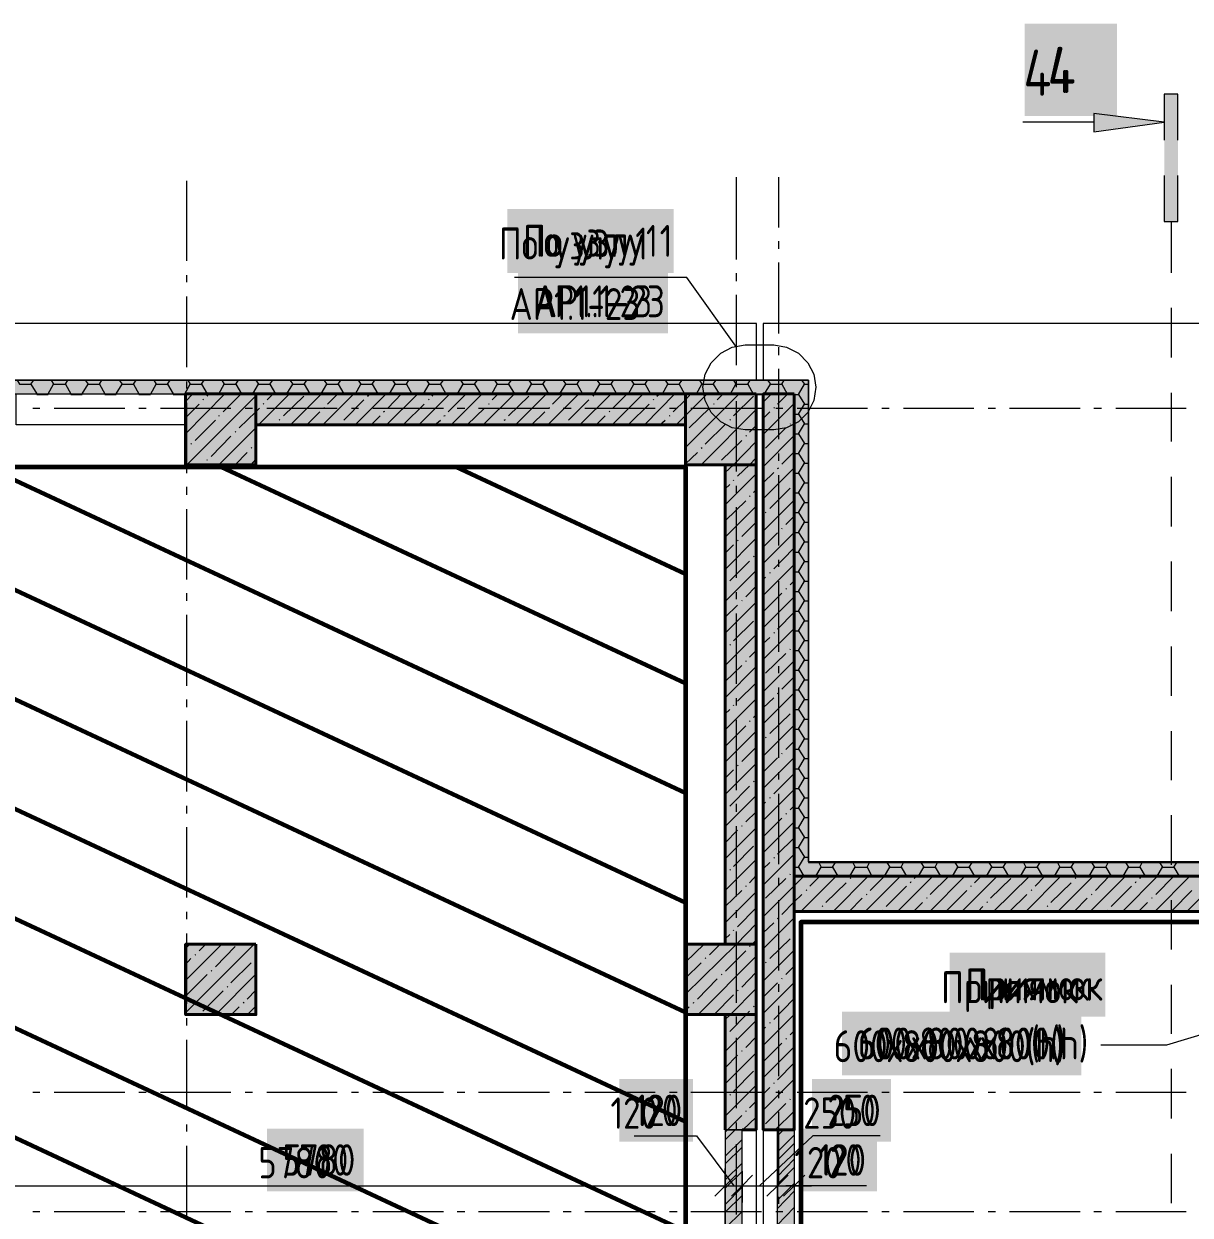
# Model space of a CAD drawing. Header units: millimetres. Extents: x -164500 to 426394, y -23753 to 102118.
# Drawn here: x -76659 to -68379, y 21855 to 30311 of the extents above; entities that cross this region are included whole.
import ezdxf

# ---------------------------------------------------------------- set-up
doc = ezdxf.new("R2010")
doc.units = ezdxf.units.MM
doc.layers.add('0) шлифовка', color=5, linetype='Continuous', lineweight=60)
doc.layers.add('192 подвал стенки 0.2м гидроиз', color=6, linetype='Continuous', lineweight=60)
doc.layers.add('PDF _Геометрия', color=7, linetype='Continuous', true_color=0x1f1f1f)
doc.layers.add('PDF _Сплошная заливка', color=7, linetype='Continuous', true_color=0xffffff)
doc.layers.add('PDF _Текст', color=7, linetype='Continuous')
doc.styles.get("Standard").update_dxf_attribs({"font": 'ГОСТ тип А.ttf'})
doc.styles.add('СПДС', font='ГОСТ тип А.ttf', dxfattribs={"width": 0.9})
doc.linetypes.add('зигзаг', pattern='A,0.00254,-5.08,[131,ltypeshp.shx,S=5.08,R=0,X=-5.08,Y=0],-10.16,[131,ltypeshp.shx,S=5.08,R=180,X=5.08,Y=0],-5.08', length=20.32254)

msp = doc.modelspace()

# ---------------------------------------------------------------- hatches: boundary and pattern name
at = {"layer": '0) шлифовка', "true_color": 0x2776bb}
h = msp.add_hatch(dxfattribs=at)
h.set_pattern_fill('ANSI31', color=152, scale=222, angle=110)
h.set_pattern_definition([(155, (205553.1, 26879), (-297.8825, -638.811), [])])
h.paths.add_polyline_path([(-71960.873, 15844.113), (-87499.78, 15844.113), (-87499.78, 27167.859), (-71960.873, 27167.859)])
at = {"layer": 'PDF _Сплошная заливка', "linetype": 'зигзаг', "transparency": 33554559}
msp.add_hatch(color=7, dxfattribs=at).paths.add_polyline_path([(-69063.214, 29548.684), (-69029.323, 29552.921), (-68999.669, 29557.157), (-68965.778, 29561.393), (-68906.469, 29569.866), (-68872.579, 29574.102), (-68813.27, 29582.575), (-68779.379, 29586.811), (-68749.725, 29591.048), (-68715.834, 29595.284), (-68656.525, 29603.757), (-68622.634, 29607.993), (-68563.343, 29616.463), (-68563.343, 29616.468), (-68592.98, 29620.702), (-68796.324, 29646.12), (-68825.979, 29650.356), (-69029.323, 29675.775), (-69063.214, 29675.775)])

# ---------------------------------------------------------------- linework, layer by layer
at = {"layer": '0) шлифовка'}
msp.add_lwpolyline([(-71960.873, 15844.113), (-87499.78, 15844.113), (-87499.78, 27167.859), (-71960.873, 27167.859)], close=True, dxfattribs=at)
at = {"layer": '192 подвал стенки 0.2м гидроиз'}
msp.add_lwpolyline([(-66995.879, 19648.35), (-66995.879, 23935.529), (-71143.259, 23935.529), (-71143.259, 17847.904), (-69266.559, 17847.904)], dxfattribs=at)
at = {"layer": 'PDF _Геометрия', "color": 7, "lineweight": 9}
for points in [[(-68465.89, 29485.139), (-68465.89, 29811.338), (-68563.326, 29811.338), (-68563.326, 29485.139)], [(-69063.214, 29612.229), (-69567.339, 29612.229)], [(-75502.456, 28629.398), (-75502.456, 29197.068)], [(-71600.784, 28637.87), (-71600.784, 29222.486)], [(-71300.003, 28866.633), (-71300.003, 29222.486)], [(-68563.326, 29235.195), (-68563.326, 28908.996), (-68465.89, 28908.996), (-68465.89, 29235.195)], [(-71300.003, 28714.125), (-71300.003, 28769.197)], [(-71300.003, 28112.564), (-71300.003, 28616.689)], [(-75502.456, 28476.889), (-75502.456, 28527.725)], [(-71605.02, 28023.601), (-71952.4, 28510.78), (-73176.704, 28510.78)], [(-71600.784, 28485.362), (-71600.784, 28540.434)], [(-75502.456, 27875.329), (-75502.456, 28375.217)], [(-71600.784, 27888.038), (-71600.784, 28387.926)], [(-71456.748, 27782.129), (-71456.748, 28184.582), (-114527.651, 28184.582), (-114527.651, 24702.307), (-117649.836, 24702.307), (-117649.836, 24299.855)], [(-71350.84, 7718.807), (-67296.659, 7718.807), (-67296.659, -37.938), (-30550.617, -37.938), (-30550.617, 22478.227), (-35710.483, 22478.227), (-44399.223, 22478.227), (-62594.318, 22478.227), (-62594.318, 28184.582), (-71410.148, 28184.582), (-71410.148, 27782.129)], [(-71300.003, 27960.055), (-71300.003, 28015.128)], [(-71300.003, 27362.731), (-71300.003, 27862.62)], [(-156378.487, 27782.129), (-142445.154, 27782.129), (-156378.487, 27782.129), (-156378.487, 27684.693), (-142445.154, 27684.693), (-122585.176, 27684.693), (-122585.176, 24202.419), (-114027.763, 24202.419), (-114027.763, 24299.855), (-114027.763, 27684.693), (-71189.858, 27684.693), (-71189.858, 24261.728)], [(-75502.456, 27722.82), (-75502.456, 27773.656)], [(-71600.784, 27731.293), (-71600.784, 27786.365)], [(-71452.512, 7617.135), (-71456.748, 7617.135), (-71456.748, 27684.693)], [(-71410.148, 27684.693), (-71410.148, 8210.223)], [(-76595.433, 27583.021), (-76544.597, 27583.021)], [(-76442.924, 27583.021), (-75943.036, 27583.021)], [(-75841.364, 27583.021), (-75790.527, 27583.021)], [(-75688.855, 27583.021), (-75188.967, 27583.021)], [(-75502.456, 27121.259), (-75502.456, 27621.148)], [(-75087.294, 27583.021), (-75036.458, 27583.021)], [(-74934.786, 27583.021), (-74434.898, 27583.021)], [(-74333.225, 27583.021), (-74282.389, 27583.021)], [(-74180.717, 27583.021), (-73680.828, 27583.021)], [(-73583.392, 27583.021), (-73528.32, 27583.021)], [(-73430.884, 27583.021), (-72926.759, 27583.021)], [(-72829.323, 27583.021), (-72774.251, 27583.021)], [(-72676.815, 27583.021), (-72176.926, 27583.021)], [(-72075.254, 27583.021), (-72020.182, 27583.021)], [(-71922.746, 27583.021), (-71422.857, 27583.021)], [(-71600.784, 27133.968), (-71600.784, 27633.857)], [(-71321.185, 27583.021), (-71270.349, 27583.021)], [(-71168.677, 27583.021), (-70668.788, 27583.021)], [(-70567.116, 27583.021), (-70516.28, 27583.021)], [(-70414.608, 27583.021), (-69914.719, 27583.021)], [(-69813.047, 27583.021), (-69762.211, 27583.021)], [(-69660.539, 27583.021), (-69160.65, 27583.021)], [(-69063.214, 27583.021), (-69008.142, 27583.021)], [(-68906.469, 27583.021), (-68406.581, 27583.021)], [(-71300.003, 27210.223), (-71300.003, 27261.059)], [(-71300.003, 26608.662), (-71300.003, 27108.55)], [(-75502.456, 26968.751), (-75502.456, 27023.824)], [(-71600.784, 26981.46), (-71600.784, 27032.296)], [(-75502.456, 26367.19), (-75502.456, 26867.079)], [(-71600.784, 26379.899), (-71600.784, 26879.788)], [(-71300.003, 26456.154), (-71300.003, 26506.99)], [(-71300.003, 25854.593), (-71300.003, 26354.481)], [(-75502.456, 26214.682), (-75502.456, 26269.754)], [(-71600.784, 26227.391), (-71600.784, 26278.227)], [(-75502.456, 25613.121), (-75502.456, 26117.246)], [(-71600.784, 25625.83), (-71600.784, 26125.719)], [(-71300.003, 25702.084), (-71300.003, 25752.921)], [(-71300.003, 25100.524), (-71300.003, 25600.412)], [(-75502.456, 25460.613), (-75502.456, 25515.685)], [(-71600.784, 25473.322), (-71600.784, 25524.158)], [(-71600.784, 24871.761), (-71600.784, 25371.65)], [(-75502.456, 24863.288), (-75502.456, 25363.177)], [(-71300.003, 24948.015), (-71300.003, 24998.851)], [(-71300.003, 24346.455), (-71300.003, 24846.343)], [(-75502.456, 24706.544), (-75502.456, 24761.616)], [(-71600.784, 24719.253), (-71600.784, 24774.325)], [(-75502.456, 24109.219), (-75502.456, 24609.108)], [(-71600.784, 24117.692), (-71600.784, 24617.581)], [(-71300.003, 24193.946), (-71300.003, 24249.019)], [(-71600.784, 23965.184), (-71600.784, 24020.256)], [(-71300.003, 23592.385), (-71300.003, 24092.274)], [(-75502.456, 23956.711), (-75502.456, 24007.547)], [(-75502.456, 23355.15), (-75502.456, 23855.039)], [(-71600.784, 23363.623), (-71600.784, 23867.748)], [(-71300.003, 23439.877), (-71300.003, 23494.95)], [(-71300.003, 22842.553), (-71300.003, 23342.441)], [(-75502.456, 23202.642), (-75502.456, 23253.478)], [(-71600.784, 23211.115), (-71600.784, 23266.187)], [(-67754.184, 23300.078), (-68546.38, 23062.843), (-69012.378, 23062.843)], [(-75502.456, 22601.081), (-75502.456, 23100.97)], [(-71600.784, 22613.79), (-71600.784, 23113.679)], [(-76595.433, 22728.171), (-76544.597, 22728.171)], [(-76442.924, 22728.171), (-75943.036, 22728.171)], [(-75841.364, 22728.171), (-75790.527, 22728.171)], [(-75688.855, 22728.171), (-75188.967, 22728.171)], [(-75087.294, 22728.171), (-75036.458, 22728.171)], [(-74934.786, 22728.171), (-74434.898, 22728.171)], [(-74333.225, 22728.171), (-74282.389, 22728.171)], [(-74180.717, 22728.171), (-73680.828, 22728.171)], [(-73583.392, 22728.171), (-73528.32, 22728.171)], [(-73430.884, 22728.171), (-72926.759, 22728.171)], [(-72829.323, 22728.171), (-72774.251, 22728.171)], [(-72676.815, 22728.171), (-72176.926, 22728.171)], [(-72075.254, 22728.171), (-72020.182, 22728.171)], [(-71922.746, 22728.171), (-71422.857, 22728.171)], [(-71321.185, 22728.171), (-71270.349, 22728.171)], [(-71300.003, 22685.808), (-71300.003, 22740.88)], [(-71168.677, 22728.171), (-70668.788, 22728.171)], [(-70567.116, 22728.171), (-70516.28, 22728.171)], [(-70414.608, 22728.171), (-69914.719, 22728.171)], [(-69813.047, 22728.171), (-69762.211, 22728.171)], [(-69660.539, 22728.171), (-69160.65, 22728.171)], [(-69063.214, 22728.171), (-69008.142, 22728.171)], [(-68906.469, 22728.171), (-68406.581, 22728.171)], [(-71300.003, 22088.484), (-71300.003, 22588.372)], [(-75502.456, 22448.573), (-75502.456, 22499.409)], [(-71600.784, 22461.282), (-71600.784, 22512.118)], [(-72325.199, 22418.918), (-71884.619, 22418.918), (-71617.729, 22063.065)], [(-71681.274, 22461.282), (-71558.42, 22461.282)], [(-70579.825, 22418.918), (-71058.532, 22418.918), (-71435.566, 22063.065)], [(-75502.456, 21847.012), (-75502.456, 22346.9)], [(-71600.784, 21859.721), (-71600.784, 22359.61)], [(-71681.274, 20859.944), (-71681.274, 22063.065), (-71681.274, 22185.919)], [(-71558.42, 22168.974), (-71558.42, 22063.065), (-71558.42, 21944.448)], [(-71308.476, 22168.974), (-71308.476, 22063.065), (-71308.476, 21944.448)], [(-71189.858, 22168.974), (-71189.858, 22063.065), (-71189.858, 21944.448)], [(-87741.252, 22063.065), (-87499.78, 22063.065), (-77582.501, 22063.065), (-77463.883, 22063.065), (-71681.274, 22063.065), (-71558.42, 22063.065), (-71308.476, 22063.065), (-71067.005, 22063.065)], [(-71300.003, 21935.975), (-71300.003, 21986.811)], [(-70677.261, 22063.065), (-71117.841, 22063.065), (-71249.167, 22063.065)], [(-76595.433, 21880.903), (-76544.597, 21880.903)], [(-76442.924, 21880.903), (-75943.036, 21880.903)], [(-75841.364, 21880.903), (-75790.527, 21880.903)], [(-75688.855, 21880.903), (-75188.967, 21880.903)], [(-75087.294, 21880.903), (-75036.458, 21880.903)], [(-74934.786, 21880.903), (-74434.898, 21880.903)], [(-74333.225, 21880.903), (-74282.389, 21880.903)], [(-74180.717, 21880.903), (-73680.828, 21880.903)], [(-73583.392, 21880.903), (-73528.32, 21880.903)], [(-73430.884, 21880.903), (-72926.759, 21880.903)], [(-72829.323, 21880.903), (-72774.251, 21880.903)], [(-72676.815, 21880.903), (-72176.926, 21880.903)], [(-72075.254, 21880.903), (-72020.182, 21880.903)], [(-71922.746, 21880.903), (-71422.857, 21880.903)], [(-71321.185, 21880.903), (-71270.349, 21880.903)], [(-71168.677, 21880.903), (-70668.788, 21880.903)], [(-70567.116, 21880.903), (-70516.28, 21880.903)], [(-70414.608, 21880.903), (-69914.719, 21880.903)], [(-69813.047, 21880.903), (-69762.211, 21880.903)], [(-69660.539, 21880.903), (-69160.65, 21880.903)], [(-69063.214, 21880.903), (-69008.142, 21880.903)], [(-68906.469, 21880.903), (-68406.581, 21880.903)]]:
    msp.add_lwpolyline(points, dxfattribs=at)
for points in [[(-69063.214, 29544.448), (-68563.326, 29612.229), (-69063.214, 29675.775)], [(-71537.239, 28032.073), (-71333.894, 28032.073), (-71244.931, 28015.128), (-71160.204, 27972.764), (-71092.423, 27904.983), (-71050.059, 27824.492), (-71037.35, 27731.293), (-71050.059, 27638.093), (-71092.423, 27553.366), (-71160.204, 27485.585), (-71244.931, 27443.222), (-71333.894, 27430.513), (-71537.239, 27430.513), (-71630.438, 27443.222), (-71710.929, 27485.585), (-71778.71, 27553.366), (-71821.074, 27638.093), (-71838.019, 27731.293), (-71821.074, 27824.492), (-71778.71, 27904.983), (-71710.929, 27972.764), (-71630.438, 28015.128)], [(-71088.186, 27782.129), (-71088.186, 24359.164), (-67097.551, 24359.164), (-67097.551, 27684.693), (-67097.551, 24363.4), (-71088.186, 24363.4), (-71088.186, 27782.129), (-71189.858, 27782.129), (-114129.435, 27782.129), (-114129.435, 27684.693), (-114129.435, 24299.855), (-114129.435, 27684.693), (-114129.435, 27782.129), (-71189.858, 27782.129)], [(-75510.929, 27684.693), (-75510.929, 27464.403), (-76714.05, 27464.403), (-76714.05, 27684.693)]]:
    msp.add_lwpolyline(points, close=True, dxfattribs=at)
at = {"layer": 'PDF _Геометрия', "color": 8, "lineweight": 9, "true_color": 0x808080}
for points in [[(-68512.489, 28544.671), (-68512.489, 28908.996)], [(-68512.489, 27943.11), (-68512.489, 28294.727)], [(-68512.489, 27345.786), (-68512.489, 27693.166)], [(-68512.489, 26744.225), (-68512.489, 27095.841)], [(-68512.489, 26142.664), (-68512.489, 26494.281)], [(-68512.489, 25541.103), (-68512.489, 25892.72)], [(-68512.489, 24943.779), (-68512.489, 25291.159)], [(-68512.489, 24342.218), (-68512.489, 24693.835)], [(-68512.489, 23740.657), (-68512.489, 24092.274)], [(-68512.489, 23143.333), (-68512.489, 23490.713)], [(-68512.489, 22541.772), (-68512.489, 22893.389)], [(-68512.489, 21940.212), (-68512.489, 22291.828)]]:
    msp.add_lwpolyline(points, dxfattribs=at)
at = {"layer": 'PDF _Геометрия', "color": 251, "lineweight": 9, "true_color": 0x4a4a4a}
for points in [[(-76705.578, 27782.129), (-76688.632, 27752.475), (-76608.142, 27752.475), (-76565.778, 27684.693)], [(-76608.142, 27752.475), (-76586.96, 27782.129)], [(-76485.288, 27684.693), (-76447.161, 27752.475)], [(-76464.106, 27782.129), (-76447.161, 27752.475), (-76362.434, 27752.475), (-76324.307, 27684.693)], [(-76362.434, 27752.475), (-76345.488, 27782.129)], [(-76243.816, 27684.693), (-76201.453, 27752.475)], [(-76222.634, 27782.129), (-76201.453, 27752.475), (-76120.962, 27752.475), (-76082.835, 27684.693)], [(-76120.962, 27752.475), (-76104.017, 27782.129)], [(-76002.345, 27684.693), (-75959.981, 27752.475)], [(-75981.163, 27782.129), (-75959.981, 27752.475), (-75879.491, 27752.475), (-75841.364, 27684.693)], [(-75879.491, 27752.475), (-75862.545, 27782.129)], [(-75756.637, 27684.693), (-75718.51, 27752.475)], [(-75735.455, 27782.129), (-75718.51, 27752.475), (-75638.019, 27752.475), (-75599.892, 27684.693)], [(-75638.019, 27752.475), (-75621.074, 27782.129)], [(-75515.165, 27684.693), (-75477.038, 27752.475)], [(-75493.983, 27782.129), (-75477.038, 27752.475), (-75396.547, 27752.475), (-75358.42, 27684.693)], [(-75396.547, 27752.475), (-75379.602, 27782.129)], [(-75273.693, 27684.693), (-75235.566, 27752.475)], [(-75252.512, 27782.129), (-75235.566, 27752.475), (-75155.076, 27752.475), (-75112.712, 27684.693)], [(-75155.076, 27752.475), (-75133.894, 27782.129)], [(-75032.222, 27684.693), (-74994.095, 27752.475)], [(-75011.04, 27782.129), (-74994.095, 27752.475), (-74913.604, 27752.475), (-74871.241, 27684.693)], [(-74913.604, 27752.475), (-74892.423, 27782.129)], [(-74790.75, 27684.693), (-74748.387, 27752.475)], [(-74769.569, 27782.129), (-74748.387, 27752.475), (-74667.896, 27752.475), (-74629.769, 27684.693)], [(-74667.896, 27752.475), (-74650.951, 27782.129)], [(-74549.279, 27684.693), (-74506.915, 27752.475)], [(-74528.097, 27782.129), (-74506.915, 27752.475), (-74426.425, 27752.475), (-74388.298, 27684.693)], [(-74426.425, 27752.475), (-74409.479, 27782.129)], [(-74303.571, 27684.693), (-74265.444, 27752.475)], [(-74286.625, 27782.129), (-74265.444, 27752.475), (-74184.953, 27752.475), (-74146.826, 27684.693)], [(-74184.953, 27752.475), (-74168.008, 27782.129)], [(-74062.099, 27684.693), (-74023.972, 27752.475)], [(-74040.918, 27782.129), (-74023.972, 27752.475), (-73943.482, 27752.475), (-73905.355, 27684.693)], [(-73943.482, 27752.475), (-73926.536, 27782.129)], [(-73820.628, 27684.693), (-73782.501, 27752.475)], [(-73799.446, 27782.129), (-73782.501, 27752.475), (-73702.01, 27752.475), (-73663.883, 27684.693)], [(-73702.01, 27752.475), (-73680.828, 27782.129)], [(-73579.156, 27684.693), (-73541.029, 27752.475)], [(-73557.974, 27782.129), (-73541.029, 27752.475), (-73460.539, 27752.475), (-73418.175, 27684.693)], [(-73460.539, 27752.475), (-73439.357, 27782.129)], [(-73337.685, 27684.693), (-73299.557, 27752.475)], [(-73316.503, 27782.129), (-73299.557, 27752.475), (-73219.067, 27752.475), (-73176.704, 27684.693)], [(-73219.067, 27752.475), (-73197.885, 27782.129)], [(-73096.213, 27684.693), (-73053.85, 27752.475)], [(-73075.031, 27782.129), (-73053.85, 27752.475), (-72973.359, 27752.475), (-72935.232, 27684.693)], [(-72973.359, 27752.475), (-72956.414, 27782.129)], [(-72854.741, 27684.693), (-72812.378, 27752.475)], [(-72833.56, 27782.129), (-72812.378, 27752.475), (-72731.887, 27752.475), (-72693.76, 27684.693)], [(-72731.887, 27752.475), (-72714.942, 27782.129)], [(-72609.034, 27684.693), (-72570.906, 27752.475)], [(-72592.088, 27782.129), (-72570.906, 27752.475), (-72490.416, 27752.475), (-72452.289, 27684.693)], [(-72490.416, 27752.475), (-72473.471, 27782.129)], [(-72367.562, 27684.693), (-72329.435, 27752.475)], [(-72346.38, 27782.129), (-72329.435, 27752.475), (-72248.944, 27752.475), (-72210.817, 27684.693)], [(-72248.944, 27752.475), (-72231.999, 27782.129)], [(-72126.09, 27684.693), (-72087.963, 27752.475)], [(-72104.909, 27782.129), (-72087.963, 27752.475), (-72007.473, 27752.475), (-71969.346, 27684.693)], [(-72007.473, 27752.475), (-71986.291, 27782.129)], [(-71884.619, 27684.693), (-71846.492, 27752.475)], [(-71863.437, 27782.129), (-71846.492, 27752.475), (-71766.001, 27752.475), (-71723.638, 27684.693)], [(-71766.001, 27752.475), (-71744.819, 27782.129)], [(-71643.147, 27684.693), (-71605.02, 27752.475)], [(-71621.966, 27782.129), (-71605.02, 27752.475), (-71520.293, 27752.475), (-71482.166, 27684.693)], [(-71520.293, 27752.475), (-71503.348, 27782.129)], [(-71401.676, 27684.693), (-71359.312, 27752.475)], [(-71380.494, 27782.129), (-71359.312, 27752.475), (-71278.822, 27752.475), (-71240.695, 27684.693)], [(-71278.822, 27752.475), (-71261.876, 27782.129)], [(-71160.204, 27680.457), (-71117.841, 27752.475)], [(-71139.022, 27782.129), (-71117.841, 27752.475), (-71088.186, 27752.475)], [(-76565.778, 27680.457), (-76485.288, 27680.457)], [(-76324.307, 27680.457), (-76243.816, 27680.457)], [(-76082.835, 27680.457), (-76002.345, 27680.457)], [(-75841.364, 27680.457), (-75760.873, 27680.457)], [(-75599.892, 27680.457), (-75515.165, 27680.457)], [(-75354.184, 27680.457), (-75273.693, 27680.457)], [(-75112.712, 27680.457), (-75032.222, 27680.457)], [(-74871.241, 27680.457), (-74790.75, 27680.457)], [(-74629.769, 27680.457), (-74549.279, 27680.457)], [(-74388.298, 27680.457), (-74307.807, 27680.457)], [(-74146.826, 27680.457), (-74066.336, 27680.457)], [(-73901.118, 27680.457), (-73820.628, 27680.457)], [(-73659.647, 27680.457), (-73579.156, 27680.457)], [(-73418.175, 27680.457), (-73337.685, 27680.457)], [(-73176.704, 27680.457), (-73096.213, 27680.457)], [(-72935.232, 27680.457), (-72854.741, 27680.457)], [(-72693.76, 27680.457), (-72613.27, 27680.457)], [(-72452.289, 27680.457), (-72371.798, 27680.457)], [(-72206.581, 27680.457), (-72126.09, 27680.457)], [(-71965.109, 27680.457), (-71960.873, 27680.457)], [(-71460.984, 27680.457), (-71401.676, 27680.457)], [(-71240.695, 27680.457), (-71189.858, 27680.457), (-71160.204, 27680.457), (-71117.841, 27612.675), (-71088.186, 27612.675)], [(-71160.204, 27540.657), (-71117.841, 27612.675)], [(-71189.858, 27540.657), (-71160.204, 27540.657), (-71117.841, 27472.876), (-71088.186, 27472.876)], [(-71189.858, 27400.858), (-71160.204, 27400.858), (-71117.841, 27333.077), (-71088.186, 27333.077)], [(-71160.204, 27400.858), (-71117.841, 27472.876)], [(-71160.204, 27261.059), (-71117.841, 27333.077)], [(-71189.858, 27261.059), (-71160.204, 27261.059), (-71117.841, 27193.277), (-71088.186, 27193.277)], [(-71160.204, 27121.259), (-71117.841, 27193.277)], [(-71189.858, 27121.259), (-71160.204, 27121.259), (-71117.841, 27053.478), (-71088.186, 27053.478)], [(-71189.858, 26981.46), (-71160.204, 26981.46), (-71117.841, 26913.679), (-71088.186, 26913.679)], [(-71160.204, 26981.46), (-71117.841, 27053.478)], [(-71160.204, 26841.661), (-71117.841, 26913.679)], [(-71189.858, 26841.661), (-71160.204, 26841.661), (-71117.841, 26773.879), (-71088.186, 26773.879)], [(-71160.204, 26701.861), (-71117.841, 26773.879)], [(-71189.858, 26701.861), (-71160.204, 26701.861), (-71117.841, 26634.08), (-71088.186, 26634.08)], [(-71189.858, 26562.062), (-71160.204, 26562.062), (-71117.841, 26494.281), (-71088.186, 26494.281)], [(-71160.204, 26562.062), (-71117.841, 26634.08)], [(-71160.204, 26422.263), (-71117.841, 26494.281)], [(-71189.858, 26422.263), (-71160.204, 26422.263), (-71117.841, 26354.481), (-71088.186, 26354.481)], [(-71160.204, 26282.463), (-71117.841, 26354.481)], [(-71189.858, 26282.463), (-71160.204, 26282.463), (-71117.841, 26214.682), (-71088.186, 26214.682)], [(-71160.204, 26142.664), (-71117.841, 26214.682)], [(-71189.858, 26142.664), (-71160.204, 26142.664), (-71117.841, 26074.883), (-71088.186, 26074.883)], [(-71160.204, 26002.865), (-71117.841, 26074.883)], [(-71189.858, 26002.865), (-71160.204, 26002.865), (-71117.841, 25935.083), (-71088.186, 25935.083)], [(-71160.204, 25863.065), (-71117.841, 25935.083)], [(-71189.858, 25863.065), (-71160.204, 25863.065), (-71117.841, 25795.284), (-71088.186, 25795.284)], [(-71160.204, 25723.266), (-71117.841, 25795.284)], [(-71189.858, 25723.266), (-71160.204, 25723.266), (-71117.841, 25655.485), (-71088.186, 25655.485)], [(-71160.204, 25583.467), (-71117.841, 25655.485)], [(-71189.858, 25583.467), (-71160.204, 25583.467), (-71117.841, 25515.685), (-71088.186, 25515.685)], [(-71160.204, 25443.667), (-71117.841, 25515.685)], [(-71189.858, 25443.667), (-71160.204, 25443.667), (-71117.841, 25375.886), (-71088.186, 25375.886)], [(-71160.204, 25303.868), (-71117.841, 25375.886)], [(-71189.858, 25303.868), (-71160.204, 25303.868), (-71117.841, 25236.087), (-71088.186, 25236.087)], [(-71160.204, 25164.069), (-71117.841, 25236.087)], [(-71189.858, 25164.069), (-71160.204, 25164.069), (-71117.841, 25096.287), (-71088.186, 25096.287)], [(-71160.204, 25024.27), (-71117.841, 25096.287)], [(-71189.858, 25024.27), (-71160.204, 25024.27), (-71117.841, 24956.488), (-71088.186, 24956.488)], [(-71160.204, 24884.47), (-71117.841, 24956.488)], [(-71189.858, 24884.47), (-71160.204, 24884.47), (-71117.841, 24816.689), (-71088.186, 24816.689)], [(-71160.204, 24744.671), (-71117.841, 24816.689)], [(-71189.858, 24744.671), (-71160.204, 24744.671), (-71117.841, 24676.889), (-71088.186, 24676.889)], [(-71160.204, 24604.872), (-71117.841, 24676.889)], [(-71189.858, 24604.872), (-71160.204, 24604.872), (-71117.841, 24537.09), (-71088.186, 24537.09)], [(-71160.204, 24465.072), (-71117.841, 24537.09)], [(-71189.858, 24465.072), (-71160.204, 24465.072), (-71117.841, 24397.291), (-71088.186, 24397.291)], [(-71160.204, 24325.273), (-71117.841, 24397.291)], [(-71016.168, 24359.164), (-70999.223, 24325.273), (-70918.733, 24325.273), (-70880.605, 24261.728)], [(-70918.733, 24325.273), (-70897.551, 24359.164)], [(-70774.697, 24359.164), (-70757.751, 24325.273), (-70673.025, 24325.273), (-70639.134, 24261.728)], [(-70673.025, 24325.273), (-70656.079, 24359.164)], [(-70533.225, 24359.164), (-70512.044, 24325.273), (-70431.553, 24325.273), (-70393.426, 24261.728)], [(-70431.553, 24325.273), (-70414.608, 24359.164)], [(-70291.754, 24359.164), (-70270.572, 24325.273), (-70190.081, 24325.273), (-70151.954, 24261.728)], [(-70190.081, 24325.273), (-70173.136, 24359.164)], [(-70050.282, 24359.164), (-70029.1, 24325.273), (-69948.61, 24325.273), (-69910.483, 24261.728)], [(-69948.61, 24325.273), (-69927.428, 24359.164)], [(-69808.811, 24359.164), (-69787.629, 24325.273), (-69707.138, 24325.273), (-69669.011, 24261.728)], [(-69707.138, 24325.273), (-69685.957, 24359.164)], [(-69563.103, 24359.164), (-69546.157, 24325.273), (-69465.667, 24325.273), (-69427.54, 24261.728)], [(-69465.667, 24325.273), (-69444.485, 24359.164)], [(-69321.631, 24359.164), (-69304.686, 24325.273), (-69224.195, 24325.273), (-69186.068, 24261.728)], [(-69224.195, 24325.273), (-69203.013, 24359.164)], [(-69080.159, 24359.164), (-69058.978, 24325.273), (-68978.487, 24325.273), (-68940.36, 24261.728)], [(-68978.487, 24325.273), (-68961.542, 24359.164)], [(-68838.688, 24359.164), (-68817.506, 24325.273), (-68737.016, 24325.273), (-68698.889, 24261.728)], [(-68737.016, 24325.273), (-68720.07, 24359.164)], [(-68597.216, 24359.164), (-68576.035, 24325.273), (-68495.544, 24325.273), (-68457.417, 24261.728)], [(-68495.544, 24325.273), (-68474.362, 24359.164)], [(-71189.858, 24325.273), (-71160.204, 24325.273), (-71122.077, 24261.728)], [(-71037.35, 24261.728), (-70999.223, 24325.273)], [(-70795.879, 24261.728), (-70757.751, 24325.273)], [(-70550.171, 24261.728), (-70512.044, 24325.273)], [(-70308.699, 24261.728), (-70270.572, 24325.273)], [(-70067.228, 24261.728), (-70029.1, 24325.273)], [(-69825.756, 24261.728), (-69787.629, 24325.273)], [(-69584.284, 24261.728), (-69546.157, 24325.273)], [(-69342.813, 24261.728), (-69304.686, 24325.273)], [(-69097.105, 24261.728), (-69058.978, 24325.273)], [(-68855.633, 24261.728), (-68817.506, 24325.273)], [(-68614.162, 24261.728), (-68576.035, 24325.273)]]:
    msp.add_lwpolyline(points, dxfattribs=at)
at = {"layer": 'PDF _Геометрия', "lineweight": 9}
for points in [[(-75510.929, 27629.621), (-75460.093, 27684.693)], [(-75510.929, 27400.858), (-75231.33, 27684.693)], [(-75502.456, 27180.568), (-75011.04, 27671.984), (-75002.568, 27684.693)], [(-75358.42, 27667.748), (-75345.711, 27684.693)], [(-75244.039, 27557.603), (-75116.949, 27684.693)], [(-74994.095, 27464.403), (-74773.805, 27684.693)], [(-74930.55, 27642.33), (-74888.186, 27684.693)], [(-74816.168, 27527.948), (-74672.133, 27667.748)], [(-74765.332, 27464.403), (-74545.042, 27684.693)], [(-74536.57, 27464.403), (-74316.28, 27684.693)], [(-74502.679, 27612.675), (-74430.661, 27684.693)], [(-74307.807, 27464.403), (-74087.517, 27684.693)], [(-74218.844, 27667.748), (-74210.371, 27676.22)], [(-74083.281, 27464.403), (-73862.991, 27684.693)], [(-74074.808, 27583.021), (-73977.372, 27684.693)], [(-73854.518, 27464.403), (-73634.229, 27684.693)], [(-73761.319, 27667.748), (-73748.61, 27684.693)], [(-73646.938, 27557.603), (-73519.847, 27684.693)], [(-73625.756, 27464.403), (-73405.466, 27684.693)], [(-73396.993, 27464.403), (-73176.704, 27684.693)], [(-73333.448, 27642.33), (-73291.085, 27684.693)], [(-73219.067, 27527.948), (-73075.031, 27667.748)], [(-73168.231, 27464.403), (-72947.941, 27684.693)], [(-72939.468, 27464.403), (-72719.178, 27684.693)], [(-72905.578, 27612.675), (-72833.56, 27684.693)], [(-72710.706, 27464.403), (-72490.416, 27684.693)], [(-72617.506, 27667.748), (-72613.27, 27676.22)], [(-72481.943, 27464.403), (-72261.653, 27684.693)], [(-72477.707, 27583.021), (-72376.035, 27684.693)], [(-72253.181, 27464.403), (-72037.127, 27684.693)], [(-72164.217, 27667.748), (-72147.272, 27684.693)], [(-72049.836, 27557.603), (-71960.873, 27642.33), (-71922.746, 27684.693)], [(-72028.654, 27464.403), (-71960.873, 27532.185), (-71808.365, 27684.693)], [(-71960.873, 27303.422), (-71579.602, 27684.693)], [(-71736.347, 27642.33), (-71693.983, 27684.693)], [(-71621.966, 27527.948), (-71477.93, 27667.748)], [(-71410.148, 27625.384), (-71350.84, 27684.693)], [(-71308.476, 27612.675), (-71236.458, 27684.693)], [(-75510.929, 27515.239), (-75413.493, 27612.675)], [(-75388.075, 27642.33), (-75383.838, 27646.566)], [(-75129.658, 27443.222), (-75011.04, 27557.603), (-74985.622, 27583.021)], [(-74960.204, 27612.675), (-74955.968, 27616.912)], [(-74532.333, 27583.021), (-74523.861, 27587.257)], [(-74388.298, 27498.294), (-74244.262, 27642.33)], [(-73960.427, 27468.64), (-73816.391, 27612.675)], [(-73786.737, 27642.33), (-73782.501, 27646.566)], [(-73511.375, 27464.403), (-73388.521, 27583.021)], [(-73358.866, 27612.675), (-73354.63, 27616.912)], [(-72930.996, 27583.021), (-72926.759, 27587.257)], [(-72791.196, 27498.294), (-72647.161, 27642.33)], [(-72363.326, 27468.64), (-72219.29, 27612.675)], [(-72189.636, 27642.33), (-72185.399, 27646.566)], [(-71935.455, 27443.222), (-71791.419, 27583.021)], [(-71850.728, 27180.568), (-71460.984, 27574.548)], [(-71761.765, 27612.675), (-71757.529, 27616.912)], [(-71410.148, 27396.622), (-71189.858, 27616.912)], [(-71333.894, 27583.021), (-71329.658, 27587.257)], [(-75443.147, 27354.258), (-75299.112, 27498.294)], [(-75273.693, 27527.948), (-75269.457, 27532.185)], [(-74845.823, 27498.294), (-74841.586, 27502.53)], [(-74650.951, 27464.403), (-74557.751, 27557.603)], [(-74193.426, 27464.403), (-74129.881, 27527.948)], [(-74104.463, 27557.603), (-74095.99, 27561.839)], [(-73740.137, 27464.403), (-73702.01, 27498.294)], [(-73676.592, 27527.948), (-73668.119, 27532.185)], [(-73248.721, 27498.294), (-73240.249, 27502.53)], [(-73053.85, 27464.403), (-72960.65, 27557.603)], [(-72596.324, 27464.403), (-72532.779, 27527.948)], [(-72503.125, 27557.603), (-72498.889, 27561.839)], [(-72143.036, 27464.403), (-72104.909, 27498.294)], [(-72075.254, 27527.948), (-72071.018, 27532.185)], [(-71647.384, 27498.294), (-71643.147, 27502.53)], [(-71410.148, 27511.003), (-71363.549, 27557.603)], [(-71194.095, 27498.294), (-71189.858, 27502.53)], [(-75273.693, 27180.568), (-75011.04, 27443.222)], [(-75159.312, 27413.567), (-75155.076, 27417.804)], [(-74879.714, 27464.403), (-74871.241, 27468.64)], [(-74417.952, 27468.64), (-74413.716, 27472.876)], [(-73282.612, 27464.403), (-73274.139, 27468.64)], [(-72820.851, 27468.64), (-72812.378, 27472.876)], [(-71960.873, 27417.804), (-71956.637, 27417.804)], [(-71821.074, 27328.84), (-71677.038, 27468.64)], [(-71507.584, 27413.567), (-71460.984, 27460.167)], [(-71393.203, 27299.186), (-71249.167, 27443.222)], [(-71219.513, 27468.64), (-71215.277, 27472.876)], [(-75472.802, 27328.84), (-75468.565, 27333.077)], [(-75328.766, 27239.877), (-75188.967, 27383.913)], [(-75015.277, 27328.84), (-75011.04, 27333.077)], [(-71706.692, 27214.459), (-71562.657, 27354.258)], [(-71681.274, 27125.496), (-71621.966, 27180.568), (-71460.984, 27345.786)], [(-71533.002, 27383.913), (-71528.766, 27388.149)], [(-71410.148, 27167.859), (-71189.858, 27388.149)], [(-75510.929, 27286.477), (-75502.456, 27299.186)], [(-75159.312, 27180.568), (-75074.585, 27269.531)], [(-75044.931, 27299.186), (-75040.695, 27303.422)], [(-71960.873, 27189.041), (-71876.146, 27269.531)], [(-71850.728, 27299.186), (-71842.255, 27303.422)], [(-71592.311, 27100.078), (-71507.584, 27180.568), (-71460.984, 27231.404)], [(-71278.822, 27184.805), (-71189.858, 27273.768)], [(-75388.075, 27180.568), (-75388.075, 27184.805)], [(-75358.42, 27214.459), (-75354.184, 27218.695)], [(-75044.931, 27180.568), (-75011.04, 27218.695)], [(-71736.347, 27184.805), (-71727.874, 27189.041)], [(-71410.148, 26939.097), (-71189.858, 27159.387)], [(-71308.476, 27155.15), (-71300.003, 27159.387)], [(-71681.274, 26896.733), (-71460.984, 27117.023)], [(-71621.966, 27070.423), (-71617.729, 27074.66)], [(-71410.148, 27053.478), (-71333.894, 27125.496)], [(-71681.274, 27011.115), (-71647.384, 27040.769)], [(-71477.93, 26985.696), (-71460.984, 27002.642)], [(-71363.549, 26871.315), (-71219.513, 27015.351)], [(-71194.095, 27040.769), (-71189.858, 27045.005)], [(-71677.038, 26786.588), (-71533.002, 26926.388)], [(-71507.584, 26956.042), (-71503.348, 26960.278)], [(-71410.148, 26710.334), (-71189.858, 26930.624)], [(-71681.274, 26667.971), (-71460.984, 26888.261)], [(-71393.203, 26841.661), (-71388.967, 26845.897)], [(-71249.167, 26756.934), (-71189.858, 26816.243)], [(-71562.657, 26672.207), (-71460.984, 26773.879)], [(-71278.822, 26727.28), (-71274.585, 26731.516)], [(-71681.274, 26439.208), (-71460.984, 26659.498)], [(-71592.311, 26642.553), (-71588.075, 26646.789)], [(-71410.148, 26481.572), (-71189.858, 26701.861)], [(-71410.148, 26595.953), (-71308.476, 26697.625)], [(-71681.274, 26553.589), (-71621.966, 26612.898)], [(-71333.894, 26443.445), (-71194.095, 26587.48)], [(-71647.384, 26358.718), (-71507.584, 26498.517)], [(-71477.93, 26528.171), (-71473.693, 26532.408)], [(-71410.148, 26252.809), (-71189.858, 26473.099)], [(-71681.274, 26210.446), (-71460.984, 26430.736)], [(-71410.148, 26367.19), (-71393.203, 26384.136)], [(-71363.549, 26413.79), (-71359.312, 26418.026)], [(-71677.038, 26329.063), (-71672.802, 26333.3)], [(-71533.002, 26244.336), (-71460.984, 26320.591)], [(-71249.167, 26299.409), (-71244.931, 26303.645)], [(-71219.513, 26329.063), (-71189.858, 26358.718)], [(-71562.657, 26214.682), (-71558.42, 26218.918)], [(-71410.148, 26138.428), (-71278.822, 26269.754)], [(-71410.148, 26024.047), (-71189.858, 26244.336)], [(-71681.274, 25985.919), (-71460.984, 26206.209)], [(-71681.274, 26100.301), (-71592.311, 26185.028)], [(-71308.476, 26015.574), (-71189.858, 26134.191)], [(-71621.966, 25930.847), (-71477.93, 26070.646)], [(-71681.274, 25757.157), (-71460.984, 25977.447)], [(-71410.148, 25799.52), (-71189.858, 26019.81)], [(-71333.894, 25985.919), (-71329.658, 25990.156)], [(-71647.384, 25901.193), (-71643.147, 25905.429)], [(-71410.148, 25913.902), (-71363.549, 25956.265)], [(-71219.513, 25871.538), (-71215.277, 25875.775)], [(-71194.095, 25901.193), (-71189.858, 25905.429)], [(-71681.274, 25871.538), (-71677.038, 25871.538)], [(-71533.002, 25786.811), (-71528.766, 25791.048)], [(-71507.584, 25816.466), (-71460.984, 25863.065)], [(-71410.148, 25570.758), (-71189.858, 25791.048)], [(-71393.203, 25702.084), (-71249.167, 25841.884)], [(-71681.274, 25642.776), (-71562.657, 25757.157)], [(-71681.274, 25528.394), (-71460.984, 25748.684)], [(-71592.311, 25502.976), (-71460.984, 25634.303)], [(-71278.822, 25587.703), (-71189.858, 25676.666)], [(-71410.148, 25341.995), (-71189.858, 25562.285)], [(-71308.476, 25558.049), (-71300.003, 25562.285)], [(-71681.274, 25299.632), (-71460.984, 25519.922)], [(-71621.966, 25473.322), (-71617.729, 25477.558)], [(-71410.148, 25456.377), (-71333.894, 25528.394)], [(-71681.274, 25414.013), (-71647.384, 25443.667)], [(-71477.93, 25388.595), (-71460.984, 25405.54)], [(-71363.549, 25274.214), (-71219.513, 25414.013)], [(-71194.095, 25443.667), (-71189.858, 25447.904)], [(-71681.274, 25070.869), (-71460.984, 25291.159)], [(-71677.038, 25185.251), (-71533.002, 25329.286)], [(-71507.584, 25358.941), (-71503.348, 25363.177)], [(-71410.148, 25113.233), (-71189.858, 25333.523)], [(-71393.203, 25244.559), (-71388.967, 25248.796)], [(-71249.167, 25159.832), (-71189.858, 25219.141)], [(-71562.657, 25075.106), (-71460.984, 25176.778)], [(-71278.822, 25130.178), (-71274.585, 25134.414)], [(-71681.274, 24842.107), (-71460.984, 25062.397)], [(-71592.311, 25045.451), (-71588.075, 25049.688)], [(-71410.148, 24884.47), (-71189.858, 25104.76)], [(-71410.148, 24998.851), (-71308.476, 25100.524)], [(-71681.274, 24956.488), (-71621.966, 25015.797)], [(-71333.894, 24846.343), (-71194.095, 24986.142)], [(-71647.384, 24757.38), (-71507.584, 24901.416)], [(-71477.93, 24931.07), (-71473.693, 24935.306)], [(-71410.148, 24655.708), (-71189.858, 24875.997)], [(-71681.274, 24613.344), (-71460.984, 24833.634)], [(-71410.148, 24770.089), (-71393.203, 24787.034)], [(-71363.549, 24816.689), (-71359.312, 24820.925)], [(-71677.038, 24731.962), (-71672.802, 24736.198)], [(-71533.002, 24647.235), (-71460.984, 24719.253)], [(-71249.167, 24702.307), (-71244.931, 24706.544)], [(-71219.513, 24731.962), (-71189.858, 24761.616)], [(-71562.657, 24617.581), (-71558.42, 24621.817)], [(-71410.148, 24541.326), (-71278.822, 24672.653)], [(-71410.148, 24426.945), (-71189.858, 24647.235)], [(-71681.274, 24384.582), (-71460.984, 24604.872)], [(-71681.274, 24498.963), (-71592.311, 24587.926)], [(-71308.476, 24418.472), (-71189.858, 24532.854)], [(-71621.966, 24329.509), (-71477.93, 24473.545)], [(-71681.274, 24160.055), (-71460.984, 24380.345)], [(-71410.148, 24198.183), (-71189.858, 24418.472)], [(-71410.148, 24312.564), (-71363.549, 24359.164)], [(-71333.894, 24388.818), (-71329.658, 24393.054)], [(-71681.274, 24270.2), (-71677.038, 24274.437)], [(-71647.384, 24304.091), (-71643.147, 24308.327)], [(-71219.513, 24274.437), (-71215.277, 24278.673)], [(-71194.095, 24304.091), (-71189.858, 24304.091)], [(-71533.002, 24189.71), (-71528.766, 24193.946)], [(-71507.584, 24215.128), (-71460.984, 24265.964)], [(-71410.148, 23973.656), (-71189.858, 24193.946), (-71122.077, 24261.728)], [(-71393.203, 24104.983), (-71249.167, 24244.782)], [(-71143.259, 24011.783), (-70893.314, 24261.728)], [(-71079.714, 24189.71), (-71007.696, 24261.728)], [(-70965.332, 24075.329), (-70821.297, 24215.128)], [(-70914.496, 24011.783), (-70664.552, 24261.728)], [(-70791.642, 24244.782), (-70787.406, 24249.019)], [(-70685.734, 24011.783), (-70435.789, 24261.728)], [(-70651.843, 24160.055), (-70550.171, 24261.728)], [(-70537.462, 24045.674), (-70393.426, 24189.71)], [(-70456.971, 24011.783), (-70207.027, 24261.728)], [(-70363.772, 24215.128), (-70359.535, 24223.601)], [(-70338.353, 24244.782), (-70321.408, 24261.728)], [(-70228.209, 24011.783), (-69978.264, 24261.728)], [(-70223.972, 24130.401), (-70092.646, 24261.728)], [(-69999.446, 24011.783), (-69749.502, 24261.728)], [(-69935.901, 24189.71), (-69931.665, 24193.946)], [(-69910.483, 24215.128), (-69863.883, 24261.728)], [(-69796.102, 24104.983), (-69652.066, 24244.782)], [(-69774.92, 24011.783), (-69520.739, 24261.728)], [(-69546.157, 24011.783), (-69296.213, 24261.728)], [(-69478.376, 24189.71), (-69410.594, 24261.728)], [(-69368.231, 24075.329), (-69224.195, 24215.128)], [(-69317.395, 24011.783), (-69067.45, 24261.728)], [(-69194.541, 24244.782), (-69190.304, 24249.019)], [(-69088.632, 24011.783), (-68838.688, 24261.728)], [(-69050.505, 24160.055), (-68953.069, 24261.728)], [(-68940.36, 24045.674), (-68796.324, 24189.71)], [(-68859.87, 24011.783), (-68609.925, 24261.728)], [(-68766.67, 24215.128), (-68762.434, 24223.601)], [(-68737.016, 24244.782), (-68724.307, 24261.728)], [(-68631.107, 24011.783), (-68381.163, 24261.728)], [(-68622.634, 24130.401), (-68495.544, 24261.728)], [(-68402.345, 24011.783), (-68152.4, 24261.728)], [(-71681.274, 24045.674), (-71562.657, 24160.055)], [(-71681.274, 23931.293), (-71460.984, 24151.583)], [(-71278.822, 23990.602), (-71189.858, 24079.565), (-71134.786, 24130.401)], [(-71105.132, 24160.055), (-71100.895, 24164.292)], [(-70800.115, 24011.783), (-70706.915, 24104.983)], [(-70677.261, 24130.401), (-70673.025, 24134.637)], [(-70249.39, 24104.983), (-70245.154, 24109.219)], [(-70109.591, 24016.02), (-69965.555, 24160.055)], [(-69660.539, 24011.783), (-69537.685, 24130.401)], [(-69508.03, 24160.055), (-69503.794, 24164.292)], [(-69203.013, 24011.783), (-69109.814, 24104.983)], [(-69080.159, 24130.401), (-69075.923, 24134.637)], [(-68652.289, 24104.983), (-68648.052, 24109.219)], [(-68508.253, 24016.02), (-68368.454, 24160.055)], [(-71592.311, 23901.639), (-71460.984, 24037.201)], [(-71028.877, 24011.783), (-71020.405, 24016.02)], [(-70990.75, 24045.674), (-70986.514, 24049.911)], [(-70562.88, 24016.02), (-70558.643, 24020.256)], [(-70342.59, 24011.783), (-70279.045, 24075.329)], [(-69885.065, 24011.783), (-69851.174, 24045.674)], [(-69821.52, 24075.329), (-69817.283, 24079.565)], [(-69431.776, 24011.783), (-69423.303, 24016.02)], [(-69393.649, 24045.674), (-69389.413, 24049.911)], [(-68965.778, 24016.02), (-68961.542, 24020.256)], [(-68745.488, 24011.783), (-68681.943, 24075.329)], [(-71410.148, 23744.894), (-71189.858, 23965.184)], [(-71410.148, 23859.275), (-71333.894, 23931.293)], [(-71308.476, 23960.947), (-71300.003, 23965.184)], [(-71960.873, 23422.932), (-71600.784, 23778.785), (-71460.984, 23922.82)], [(-71681.274, 23816.912), (-71647.384, 23846.566)], [(-71621.966, 23876.22), (-71617.729, 23880.457)], [(-71194.095, 23846.566), (-71189.858, 23850.802)], [(-75510.929, 23749.13), (-75481.274, 23778.785)], [(-75510.929, 23520.368), (-75252.512, 23778.785)], [(-75510.929, 23291.605), (-75023.749, 23778.785)], [(-75413.493, 23732.185), (-75366.893, 23778.785)], [(-75299.112, 23617.804), (-75159.312, 23761.839)], [(-71960.873, 23651.694), (-71829.546, 23778.785)], [(-71791.419, 23702.53), (-71715.165, 23778.785)], [(-71507.584, 23761.839), (-71503.348, 23766.076)], [(-71477.93, 23787.257), (-71460.984, 23808.439)], [(-71363.549, 23677.112), (-71219.513, 23816.912)], [(-75510.929, 23634.749), (-75472.802, 23677.112)], [(-75443.147, 23702.53), (-75438.911, 23706.767)], [(-75015.277, 23677.112), (-75011.04, 23677.112)], [(-71871.91, 23278.896), (-71460.984, 23694.058)], [(-71821.074, 23677.112), (-71816.837, 23681.349)], [(-71677.038, 23588.149), (-71533.002, 23732.185)], [(-71410.148, 23516.131), (-71189.858, 23736.421)], [(-75328.766, 23588.149), (-75324.53, 23592.385)], [(-75188.967, 23503.422), (-75044.931, 23647.458)], [(-71960.873, 23537.313), (-71850.728, 23647.458)], [(-71393.203, 23647.458), (-71388.967, 23651.694)], [(-71249.167, 23562.731), (-71189.858, 23622.04)], [(-75502.456, 23418.695), (-75358.42, 23562.731)], [(-75294.875, 23278.896), (-75011.04, 23566.967)], [(-71876.146, 23389.041), (-71736.347, 23533.077)], [(-71706.692, 23562.731), (-71702.456, 23566.967)], [(-71562.657, 23473.768), (-71460.984, 23579.676)], [(-71410.148, 23287.369), (-71189.858, 23507.659)], [(-71278.822, 23533.077), (-71274.585, 23537.313)], [(-75388.075, 23304.314), (-75244.039, 23448.35)], [(-75214.385, 23473.768), (-75210.148, 23478.004)], [(-75074.585, 23389.041), (-75011.04, 23452.586)], [(-71681.274, 23245.005), (-71643.147, 23278.896), (-71460.984, 23465.295)], [(-71592.311, 23448.35), (-71588.075, 23452.586)], [(-71410.148, 23401.75), (-71308.476, 23503.422)], [(-75100.003, 23359.387), (-75095.767, 23367.859)], [(-75070.349, 23278.896), (-75011.04, 23338.205)], [(-71905.801, 23359.387), (-71901.564, 23367.859)], [(-71757.529, 23278.896), (-71621.966, 23418.695)], [(-71477.93, 23333.968), (-71473.693, 23338.205)], [(-71333.894, 23245.005), (-71194.095, 23389.041)], [(-75409.256, 23278.896), (-75409.256, 23278.896)], [(-75184.73, 23278.896), (-75129.658, 23333.968)], [(-71960.873, 23308.55), (-71935.455, 23333.968)], [(-71647.384, 23160.278), (-71528.766, 23278.896), (-71507.584, 23304.314)], [(-71410.148, 23058.606), (-71189.858, 23278.896)], [(-71681.274, 23016.243), (-71460.984, 23236.533)], [(-71410.148, 23172.987), (-71393.203, 23189.933)], [(-71363.549, 23219.587), (-71359.312, 23223.824)], [(-71677.038, 23134.86), (-71672.802, 23139.097)], [(-71533.002, 23045.897), (-71460.984, 23122.151)], [(-71249.167, 23105.206), (-71244.931, 23109.442)], [(-71219.513, 23134.86), (-71189.858, 23164.515)], [(-71681.274, 22787.48), (-71460.984, 23007.77)], [(-71562.657, 23020.479), (-71558.42, 23024.715)], [(-71410.148, 22944.225), (-71278.822, 23075.552)], [(-71410.148, 22829.844), (-71189.858, 23050.133)], [(-71681.274, 22901.861), (-71592.311, 22990.825)], [(-71308.476, 22817.135), (-71189.858, 22935.752)], [(-71621.966, 22732.408), (-71477.93, 22876.443)], [(-71681.274, 22558.718), (-71460.984, 22779.008)], [(-71410.148, 22601.081), (-71189.858, 22821.371)], [(-71410.148, 22715.462), (-71363.549, 22762.062)], [(-71333.894, 22791.717), (-71329.658, 22795.953)], [(-71681.274, 22673.099), (-71677.038, 22677.335)], [(-71647.384, 22706.99), (-71643.147, 22711.226)], [(-71507.584, 22618.026), (-71460.984, 22664.626)], [(-71219.513, 22677.335), (-71215.277, 22681.572)], [(-71194.095, 22706.99), (-71189.858, 22706.99)], [(-71533.002, 22592.608), (-71528.766, 22596.845)], [(-71393.203, 22503.645), (-71249.167, 22647.681)], [(-71325.421, 22461.282), (-71189.858, 22592.608)], [(-71664.329, 22461.282), (-71562.657, 22562.954)], [(-71554.184, 22461.282), (-71460.984, 22550.245)], [(-71211.04, 22461.282), (-71189.858, 22478.227)]]:
    msp.add_lwpolyline(points, dxfattribs=at)
at = {"layer": 'PDF _Геометрия', "color": 7, "lineweight": 40}
for points in [[(-75011.04, 27180.568), (-75011.04, 27684.693), (-75510.929, 27684.693), (-75510.929, 27180.568)], [(-75011.04, 27464.403), (-71960.873, 27464.403), (-71960.873, 27684.693), (-75011.04, 27684.693)], [(-71460.984, 27684.693), (-71960.873, 27684.693), (-71960.873, 27180.568), (-71460.984, 27180.568)], [(-71189.858, 27684.693), (-71189.858, 22461.282), (-71410.148, 22461.282), (-71410.148, 27684.693)], [(-71460.984, 27180.568), (-71460.984, 23778.785), (-71681.274, 23778.785), (-71681.274, 27180.568)], [(-75011.04, 23778.785), (-75510.929, 23778.785), (-75510.929, 23278.896), (-75011.04, 23278.896)], [(-71460.984, 23778.785), (-71960.873, 23778.785), (-71960.873, 23278.896), (-71460.984, 23278.896)]]:
    msp.add_lwpolyline(points, close=True, dxfattribs=at)
for points in [[(-71088.186, 24261.728), (-71003.459, 24261.728), (-67182.278, 24261.728), (-67097.551, 24261.728), (-67182.278, 24261.728), (-71003.459, 24261.728), (-71088.186, 24261.728), (-71189.858, 24261.728), (-71189.858, 24011.783), (-66995.879, 24011.783), (-66995.879, 19648.35), (-66745.934, 19648.35), (-66745.934, 27434.749), (-63344.151, 27434.749), (-63344.151, 21728.394), (-63344.151, 17847.904), (-67817.729, 17847.904), (-67817.729, 17627.614), (-67178.041, 17627.614)], [(-71088.186, 24261.728), (-71088.186, 24261.728)], [(-71681.274, 22461.282), (-71681.274, 23278.896), (-71460.984, 23278.896), (-71460.984, 22461.282), (-71558.42, 22461.282)]]:
    msp.add_lwpolyline(points, dxfattribs=at)
at = {"layer": 'PDF _Геометрия', "color": 15, "lineweight": 9, "true_color": 0xa54a4a}
for points in [[(-71681.274, 22444.336), (-71664.329, 22461.282)], [(-71681.274, 22389.264), (-71609.256, 22461.282)], [(-71308.476, 22418.918), (-71266.113, 22461.282)], [(-71308.476, 22304.537), (-71189.858, 22423.155)], [(-71681.274, 22274.883), (-71558.42, 22393.5)], [(-71681.274, 22219.81), (-71558.42, 22338.428)], [(-71308.476, 22245.228), (-71189.858, 22363.846)], [(-71308.476, 22130.847), (-71189.858, 22253.701)], [(-71681.274, 22105.429), (-71558.42, 22224.047)], [(-71681.274, 22046.12), (-71558.42, 22164.738)], [(-71308.476, 22075.775), (-71189.858, 22194.392)], [(-71308.476, 21961.393), (-71189.858, 22080.011)], [(-71681.274, 21931.739), (-71558.42, 22054.593)], [(-71681.274, 21876.666), (-71558.42, 21995.284)], [(-71308.476, 21902.084), (-71189.858, 22024.938)], [(-71308.476, 21787.703), (-71189.858, 21910.557)], [(-71681.274, 21762.285), (-71558.42, 21880.903)]]:
    msp.add_lwpolyline(points, dxfattribs=at)
at = {"layer": 'PDF _Геометрия', "color": 16, "lineweight": 9, "true_color": 0x800000}
for points in [[(-71558.42, 22461.282), (-71681.274, 22461.282), (-71681.274, 20859.944), (-71558.42, 20859.944)], [(-71308.476, 20859.944), (-71308.476, 22461.282), (-71189.858, 22461.282), (-71189.858, 20859.944)]]:
    msp.add_lwpolyline(points, close=True, dxfattribs=at)
at = {"layer": 'PDF _Геометрия', "color": 7, "lineweight": 18}
for points in [[(-71605.02, 22139.32), (-71681.274, 22063.065), (-71753.292, 21991.048)], [(-71486.403, 22139.32), (-71558.42, 22063.065), (-71634.675, 21991.048)], [(-71232.222, 22139.32), (-71308.476, 22063.065), (-71384.73, 21991.048)], [(-71113.604, 22139.32), (-71189.858, 22063.065), (-71266.113, 21991.048)]]:
    msp.add_lwpolyline(points, dxfattribs=at)
at = {"layer": 'PDF _Сплошная заливка', "color": 7, "linetype": 'зигзаг', "lineweight": 9, "transparency": 33554559}
msp.add_solid([(-68563.326, 29811.338), (-68563.326, 28908.996), (-68465.906, 29811.338), (-68465.906, 28908.996)], dxfattribs=at)
at = {"layer": 'PDF _Сплошная заливка', "linetype": 'зигзаг', "lineweight": 5, "transparency": 33554559}
for points in [[(-114129.435, 27782.129), (-114129.435, 27684.693), (-71189.858, 27782.129), (-71189.858, 27684.693)], [(-71189.858, 27782.129), (-71189.858, 24261.728), (-71088.203, 27782.129), (-71088.203, 24261.728)], [(-75510.929, 27684.693), (-75510.929, 27180.568), (-75011.057, 27684.693), (-75011.057, 27180.568)], [(-75011.04, 27684.693), (-75011.04, 27464.403), (-71960.89, 27684.693), (-71960.89, 27464.403)], [(-71960.873, 27684.693), (-71960.873, 27180.568), (-71461.001, 27684.693), (-71461.001, 27180.568)], [(-71410.148, 27684.693), (-71410.148, 22461.282), (-71189.875, 27684.693), (-71189.875, 22461.282)], [(-71681.274, 27180.568), (-71681.274, 23778.785), (-71461.001, 27180.568), (-71461.001, 23778.785)], [(-71088.186, 24359.164), (-71088.186, 24261.728), (-67097.568, 24359.164), (-67097.568, 24261.728)], [(-71189.858, 24261.728), (-71189.858, 24011.783), (-66995.896, 24261.728), (-66995.896, 24011.783)], [(-75510.929, 23778.785), (-75510.929, 23278.896), (-75011.057, 23778.785), (-75011.057, 23278.896)], [(-71960.873, 23778.785), (-71960.873, 23278.896), (-71461.001, 23778.785), (-71461.001, 23278.896)], [(-71681.274, 23278.896), (-71681.274, 22461.282), (-71461.001, 23278.896), (-71461.001, 22461.282)], [(-71681.274, 22461.282), (-71681.274, 20859.944), (-71558.437, 22461.282), (-71558.437, 20859.944)], [(-71308.476, 22461.282), (-71308.476, 20859.944), (-71189.875, 22461.282), (-71189.875, 20859.944)]]:
    msp.add_solid(points, dxfattribs=at)

# ---------------------------------------------------------------- texts
at = {"linetype": 'зигзаг', "attachment_point": 4, "style": 'СПДС', "bg_fill": 1, "box_fill_scale": 1.5, "bg_fill_color": 7, "bg_fill_true_color": 16777215, "bg_fill_transparency": 0}
for s, insert, char_height in [('4', (-69389.24, 29983.69), 327.471), ('По узлу 1', (-73113.137, 28739.488), 226.8403), ('АР1.1-23', (-73036.883, 28341.256), 226.8403), ('Приямок', (-69973.873, 23460.793), 226.8403), ('600х800х800(h)', (-70736.449, 23062.561), 226.84032), ('120', (-72320.902, 22598.994), 222.8704), ('250', (-70952.507, 22598.994), 222.8704), ('5780', (-74820.448, 22247.365), 222.8704), ('120', (-71016.056, 22247.365), 222.8704)]:
    msp.add_mtext(s, dxfattribs=dict(at, insert=insert, char_height=char_height))
at = {"layer": 'PDF _Текст', "linetype": 'зигзаг', "attachment_point": 4}
for s, insert, char_height in [('4', (-69562.682, 29964.538), 327.471), ('4', (-69389.24, 29983.69), 327.471), ('По узлу 1', (-73286.578, 28720.336), 226.8403), ('По узлу 1', (-73113.137, 28739.488), 226.8403), ('АР1.1-23', (-73210.324, 28322.104), 226.8403), ('АР1.1-23', (-73036.883, 28341.256), 226.8403), ('Приямок', (-69973.873, 23460.793), 226.8403), ('Приямок', (-70147.314, 23441.641), 226.8403), ('600х800х800(h)', (-70909.891, 23043.409), 226.84032), ('600х800х800(h)', (-70736.449, 23062.561), 226.84032), ('120', (-72494.343, 22579.842), 222.8704), ('120', (-72320.902, 22598.994), 222.8704), ('250', (-71125.948, 22579.842), 222.8704), ('250', (-70952.507, 22598.994), 222.8704), ('5780', (-74993.889, 22228.213), 222.8704), ('5780', (-74820.448, 22247.365), 222.8704), ('120', (-71189.498, 22228.213), 222.8704), ('120', (-71016.056, 22247.365), 222.8704)]:
    msp.add_mtext(s, dxfattribs=dict(at, insert=insert, char_height=char_height))

doc.saveas('drawing.dxf')
